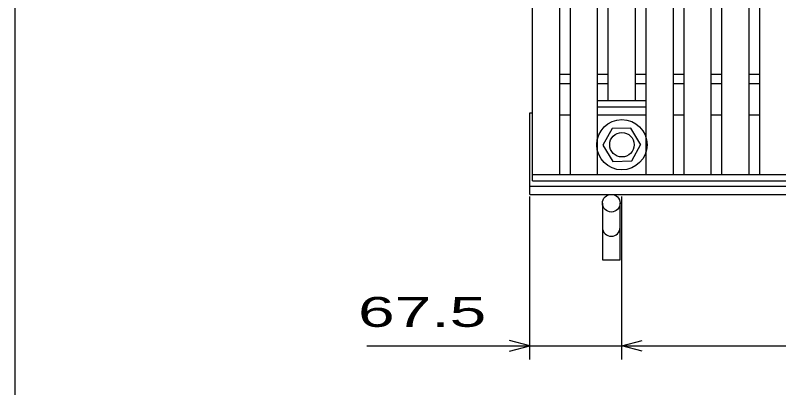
# Model space of a CAD drawing. Units: millimetres, scale not verified. Extents: x -1820 to 1731, y -1282 to 1054.
# Drawn here: x -1729 to -1167, y -274 to 0 of the extents above; entities that cross this region are included whole.
import ezdxf
from ezdxf.enums import TextEntityAlignment as Align

# ---------------------------------------------------------------- set-up
doc = ezdxf.new("R2010")
doc.units = ezdxf.units.MM
doc.header["$LTSCALE"] = 10
for name, color, linetype, lineweight in [('0_2', 150, 'Continuous', 25), ('16', 3, 'Continuous', 25), ('19', 6, 'Continuous', 25), ('22', 2, 'Continuous', 25)]:
    doc.layers.add(name, color=color, linetype=linetype, lineweight=lineweight)
doc.styles.add('ベクトル', font='')
doc.styles.get('ベクトル').set_extended_font_data('ベクトル')

msp = doc.modelspace()

# ---------------------------------------------------------------- linework, layer by layer
at = {"layer": '0_2'}
msp.add_line((-1729, -1146.5), (-1729, 1053.5), dxfattribs=at)
at = {"layer": '16'}
for p, q in [((-1348, -117), (-1348, 424)), ((-1328, -117), (-1328, 424)), ((-1320.1, -117), (-1320.1, 424)), ((-1300.1, -117), (-1300.1, 424)), ((-1264.3, -117), (-1264.3, 424)), ((-1244.3, -117), (-1244.3, 424)), ((-1236.4, -117), (-1236.4, 424)), ((-1216.4, -117), (-1216.4, 424)), ((-1208.5, -117), (-1208.5, 424)), ((-1188.5, -117), (-1188.5, 424)), ((-1180.6, -117), (-1180.6, 424)), ((-1292.2, -62.5), (-1292.2, 369.5)), ((-1272.2, -62.5), (-1272.2, 369.5)), ((-1328, -43), (-1320.1, -43)), ((-1300.1, -43), (-1292.2, -43)), ((-1272.2, -43), (-1264.3, -43)), ((-1244.3, -43), (-1236.4, -43)), ((-1216.4, -43), (-1208.5, -43)), ((-1188.5, -43), (-1180.6, -43)), ((-1328, -50), (-1320.1, -50)), ((-1300.1, -50), (-1292.2, -50)), ((-1272.2, -50), (-1264.3, -50)), ((-1244.3, -50), (-1236.4, -50)), ((-1216.4, -50), (-1208.5, -50)), ((-1188.5, -50), (-1180.6, -50)), ((-1300.1, -62.5), (-1264.3, -62.5)), ((-1300.1, -67), (-1300.1, -62.5)), ((-1300.1, -67), (-1264.3, -67)), ((-1292.2, -62.5), (-1272.2, -62.5)), ((-1264.3, -67), (-1264.3, -62.5)), ((-1328, -73), (-1320.1, -73)), ((-1300.1, -73), (-1264.3, -73)), ((-1244.3, -73), (-1236.4, -73)), ((-1216.4, -73), (-1208.5, -73)), ((-1188.5, -73), (-1180.6, -73)), ((-1289.49, -83.05), (-1296.2, -95.34)), ((-1275.5, -82.71), (-1289.49, -83.05)), ((-1268.2, -95), (-1275.5, -82.71)), ((-1296.2, -95.34), (-1288.9, -107.29)), ((-1274.91, -106.95), (-1268.2, -94.66)), ((-1288.9, -107.29), (-1274.91, -106.95)), ((-1348, -117), (-352, -117)), ((-1348, -121.5), (-1348, -117)), ((-1348, -117), (-1328, -117)), ((-1320.1, -117), (-1300.1, -117)), ((-1264.3, -117), (-1244.3, -117)), ((-1236.4, -117), (-1216.4, -117)), ((-1208.5, -117), (-1188.5, -117)), ((-1180.6, -117), (-1160.6, -117)), ((-1348, -121.5), (-352, -121.5))]:
    msp.add_line(p, q, dxfattribs=at)
for radius in [18.5, 9]:
    msp.add_circle((-1282.2, -95), radius, dxfattribs=at)
at = {"layer": '19'}
for p, q in [((-1350, -131.5), (-1350, -71.5)), ((-1350, -71.5), (-1348, -71.5)), ((-1350, -125.5), (-350, -125.5)), ((-1350, -131.5), (-350, -131.5)), ((-1296.5, -138), (-1296.5, -179.62)), ((-1283.5, -179.62), (-1283.5, -138)), ((-1296.5, -179.62), (-1283.5, -179.62))]:
    msp.add_line(p, q, dxfattribs=at)
msp.add_circle((-1290, -138), 6.5, dxfattribs=at)
msp.add_arc((-1290, -155.84), 6.5, 180, 0, dxfattribs=at)
at = {"layer": '22', "color": 4}
for p, q in [((-1350, -253), (-1350, -133)), ((-1282.2, -253), (-1282.2, -133)), ((-1350, -243), (-1365, -239)), ((-1282.2, -243), (-1267.2, -239)), ((-1470, -243), (-1350, -243)), ((-1365, -247), (-1350, -243)), ((-1350, -243), (-1282.2, -243)), ((-1267.2, -247), (-1282.2, -243)), ((-1282.2, -243), (-417.3, -243))]:
    msp.add_line(p, q, dxfattribs=at)

# ---------------------------------------------------------------- texts
at = {"layer": '22', "style": 'ベクトル', "width": 1.65}
msp.add_text(' 67.5 ', height=21.99, dxfattribs=at).set_placement((-1490, -218), align=Align.MIDDLE_LEFT)

doc.saveas('drawing.dxf')
